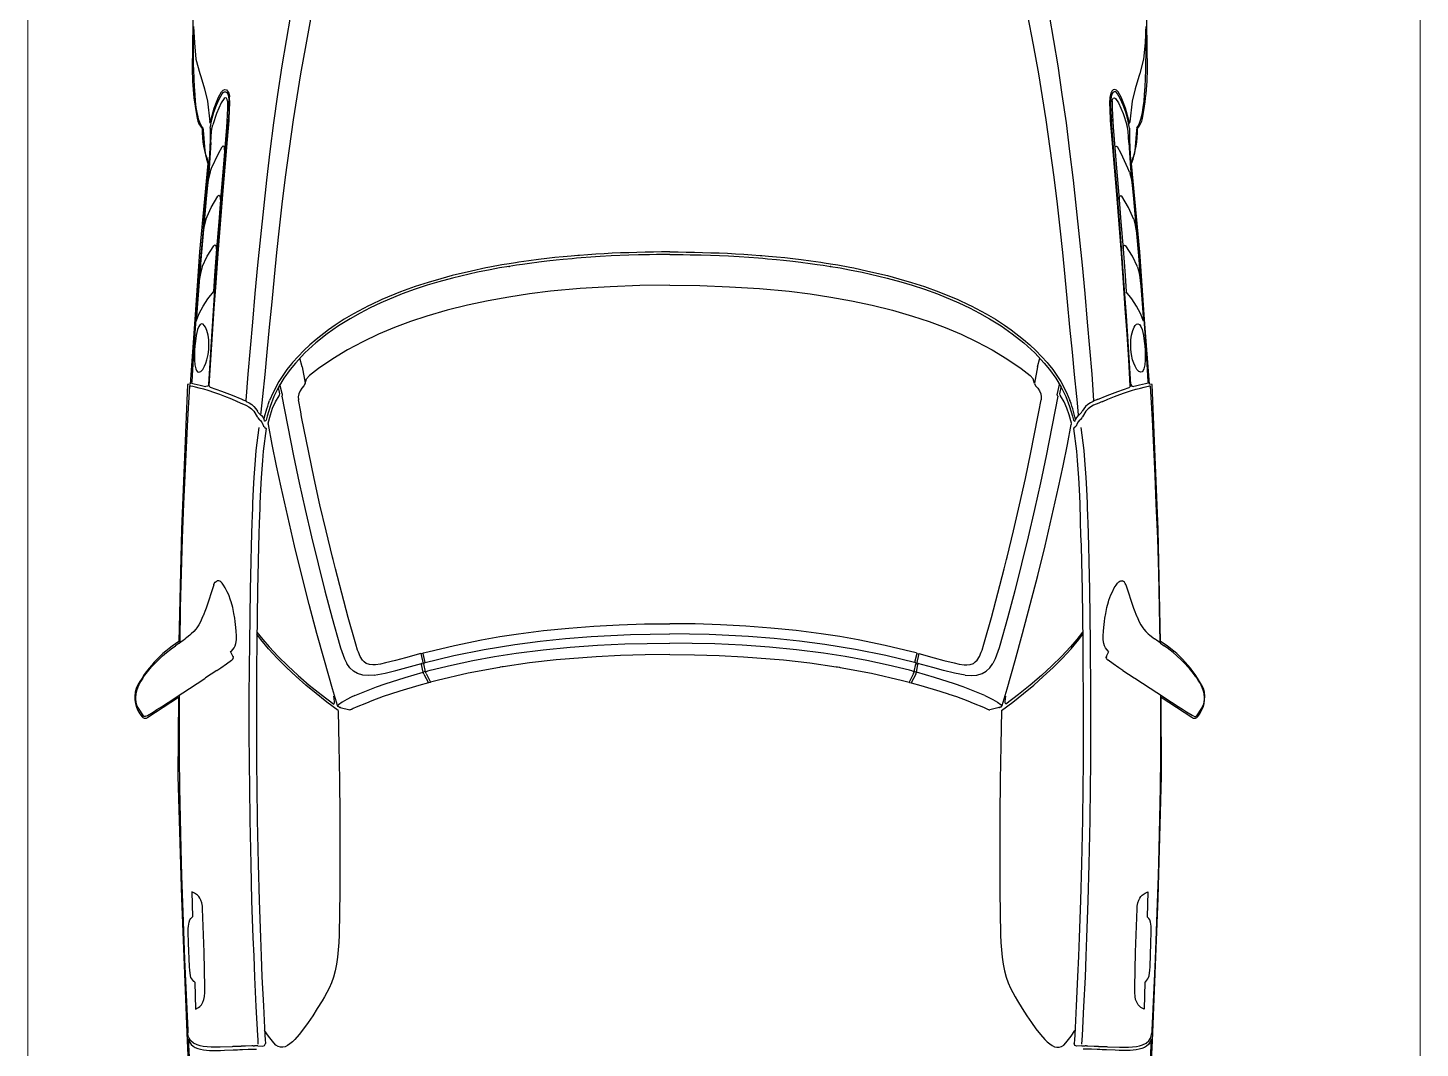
# Model space of a CAD drawing. Header units: inches. Extents: x 13 to 261, y -112 to -47.
# Drawn here: x 30.951 to 33.351, y -69.569 to -67.811 of the extents above; entities that cross this region are included whole.
import ezdxf

# ---------------------------------------------------------------- set-up
doc = ezdxf.new("R2010")
doc.units = ezdxf.units.IN
doc.header["$MEASUREMENT"] = 0
doc.layers.add('CAJONES', color=3, linetype='Continuous', lineweight=20)
doc.layers.add('CONTORNO', color=7, linetype='Continuous')

msp = doc.modelspace()

# ---------------------------------------------------------------- linework, layer by layer
for p, q in [((31.2471, -67.8899), (31.2489, -67.8953)), ((32.8675, -67.8899), (32.8657, -67.8953)), ((31.2981, -67.9283), (31.2985, -67.9303)), ((32.8165, -67.9283), (32.8161, -67.9303)), ((31.2525, -67.9837), (31.2529, -67.9877)), ((32.8621, -67.9837), (32.8617, -67.9877)), ((31.4237, -68.3953), (31.4197, -68.3803)), ((31.4237, -68.3953), (31.4287, -68.4233)), ((32.6909, -68.3953), (32.6859, -68.4233)), ((32.6909, -68.3953), (32.6949, -68.3803)), ((31.3851, -68.4417), (31.3825, -68.4311)), ((31.3893, -68.4411), (31.3853, -68.4257)), ((31.4287, -68.4243), (31.4267, -68.4281)), ((32.6859, -68.4243), (32.6879, -68.4281)), ((32.7253, -68.4411), (32.7293, -68.4257)), ((32.7295, -68.4417), (32.7321, -68.4311)), ((31.3651, -68.4925), (31.3653, -68.4931)), ((31.3651, -68.4939), (31.3651, -68.4937)), ((32.7495, -68.4925), (32.7493, -68.4931)), ((32.7495, -68.4939), (32.7495, -68.4937)), ((31.2711, -68.7709), (31.2579, -68.8115)), ((32.8435, -68.7709), (32.8567, -68.8115)), ((31.2579, -68.8115), (31.2567, -68.8141)), ((32.8567, -68.8115), (32.8579, -68.8141)), ((31.4885, -68.8755), (31.4897, -68.8797)), ((31.4897, -68.8797), (31.4963, -68.8985)), ((32.6249, -68.8797), (32.6183, -68.8985)), ((32.6261, -68.8755), (32.6249, -68.8797)), ((31.4963, -68.8985), (31.4975, -68.9009)), ((31.4975, -68.9009), (31.5005, -68.9065)), ((31.6313, -68.8893), (31.6283, -68.8899)), ((31.6283, -68.8895), (31.6319, -68.9073)), ((31.6319, -68.8885), (31.6403, -68.8865)), ((32.4827, -68.8885), (32.4743, -68.8865)), ((32.4863, -68.8895), (32.4827, -68.9073)), ((32.4833, -68.8893), (32.4863, -68.8899)), ((32.6171, -68.9009), (32.6141, -68.9065)), ((32.6183, -68.8985), (32.6171, -68.9009)), ((31.2765, -68.9187), (31.2569, -68.9315)), ((31.6325, -68.9071), (31.6295, -68.9079)), ((31.6351, -68.9205), (31.6323, -68.9213)), ((31.6331, -68.9057), (31.6325, -68.9071)), ((31.6361, -68.9207), (31.6331, -68.9073)), ((31.6335, -68.9249), (31.6411, -68.9397)), ((31.6351, -68.9205), (31.6361, -68.9207)), ((31.6371, -68.9239), (31.6361, -68.9207)), ((31.6371, -68.9239), (31.6447, -68.9387)), ((32.4775, -68.9239), (32.4699, -68.9387)), ((32.4811, -68.9249), (32.4735, -68.9397)), ((32.4775, -68.9239), (32.4785, -68.9207)), ((32.4785, -68.9207), (32.4815, -68.9073)), ((32.4795, -68.9205), (32.4785, -68.9207)), ((32.4795, -68.9205), (32.4823, -68.9213)), ((32.4815, -68.9057), (32.4821, -68.9071)), ((32.4821, -68.9071), (32.4851, -68.9079)), ((32.8381, -68.9187), (32.8577, -68.9315)), ((31.5143, -68.9617), (31.5515, -68.9467)), ((31.6441, -68.9391), (31.6411, -68.9399)), ((31.6447, -68.9387), (31.6441, -68.9391)), ((31.6563, -68.9357), (31.6447, -68.9387)), ((32.4583, -68.9357), (32.4699, -68.9387)), ((32.4699, -68.9387), (32.4705, -68.9391)), ((32.4705, -68.9391), (32.4735, -68.9399)), ((32.6003, -68.9617), (32.5631, -68.9467)), ((31.4793, -68.9719), (31.4781, -68.9629)), ((31.4783, -68.9767), (31.4795, -68.9745)), ((31.4795, -68.9745), (31.4793, -68.9719)), ((32.6351, -68.9745), (32.6353, -68.9719)), ((32.6363, -68.9767), (32.6351, -68.9745)), ((32.6353, -68.9719), (32.6365, -68.9629)), ((31.1407, -68.9837), (31.1495, -68.9969)), ((31.4873, -68.9817), (31.4893, -68.9823)), ((31.4893, -68.9823), (31.5059, -68.9865)), ((32.6253, -68.9823), (32.6087, -68.9865)), ((32.6273, -68.9817), (32.6253, -68.9823)), ((32.9739, -68.9837), (32.9651, -68.9969)), ((31.2333, -69.2999), (31.2345, -69.3429)), ((32.8813, -69.2999), (32.8801, -69.3429)), ((31.2383, -69.4557), (31.2399, -69.5025)), ((32.8763, -69.4557), (32.8747, -69.5025)), ((31.3389, -69.5653), (31.3415, -69.5653)), ((32.7757, -69.5653), (32.7731, -69.5653))]:
    msp.add_line(p, q)
for points in [[(31.4035, -67.7897), (31.3957, -67.8331), (31.3887, -67.8767), (31.3813, -67.9259), (31.3743, -67.9751), (31.3681, -68.0245), (31.3621, -68.0739), (31.3567, -68.1227), (31.3515, -68.1715), (31.3467, -68.2205), (31.3421, -68.2693), (31.3377, -68.3183), (31.3337, -68.3633), (31.3301, -68.4083), (31.3267, -68.4533)], [(31.3557, -68.4467), (31.3595, -68.4085), (31.3631, -68.3703), (31.3675, -68.3269), (31.3717, -68.2837), (31.3759, -68.2403), (31.3801, -68.1985), (31.3845, -68.1567), (31.3893, -68.1149), (31.3949, -68.0685), (31.4015, -68.0191), (31.4087, -67.9699), (31.4147, -67.9303), (31.4213, -67.8907), (31.4303, -67.8403), (31.4399, -67.7901)], [(32.7589, -68.4467), (32.7551, -68.4085), (32.7515, -68.3703), (32.7471, -68.3269), (32.7429, -68.2837), (32.7387, -68.2403), (32.7345, -68.1985), (32.7301, -68.1567), (32.7253, -68.1149), (32.7197, -68.0685), (32.7131, -68.0191), (32.7059, -67.9699), (32.6999, -67.9303), (32.6933, -67.8907), (32.6843, -67.8403), (32.6747, -67.7901)], [(32.7111, -67.7897), (32.7189, -67.8331), (32.7259, -67.8767), (32.7333, -67.9259), (32.7403, -67.9751), (32.7465, -68.0245), (32.7525, -68.0739), (32.7579, -68.1227), (32.7631, -68.1715), (32.7679, -68.2205), (32.7725, -68.2693), (32.7769, -68.3183), (32.7809, -68.3633), (32.7845, -68.4083), (32.7879, -68.4533)], [(31.2525, -67.9837), (31.2505, -67.9815), (31.2483, -67.9773), (31.2451, -67.9687), (31.2441, -67.9647), (31.2425, -67.9573), (31.2411, -67.9483), (31.2399, -67.9379), (31.2389, -67.9261), (31.2379, -67.9129), (31.2373, -67.8993), (31.2373, -67.8975), (31.2369, -67.8855), (31.2365, -67.8729), (31.2363, -67.8559), (31.2363, -67.8525), (31.2363, -67.8333), (31.2365, -67.8135)], [(31.2365, -67.8091), (31.2377, -67.8373), (31.2405, -67.8655), (31.2471, -67.8899)], [(31.2365, -67.8203), (31.2365, -67.8189), (31.2365, -67.8183), (31.2365, -67.8193)], [(32.8621, -67.9837), (32.8641, -67.9815), (32.8663, -67.9773), (32.8695, -67.9687), (32.8705, -67.9647), (32.8721, -67.9573), (32.8735, -67.9483), (32.8747, -67.9379), (32.8757, -67.9261), (32.8767, -67.9129), (32.8773, -67.8993), (32.8773, -67.8975), (32.8777, -67.8855), (32.8781, -67.8729), (32.8783, -67.8559), (32.8783, -67.8525), (32.8783, -67.8333), (32.8781, -67.8135)], [(32.8781, -67.8091), (32.8769, -67.8373), (32.8741, -67.8655), (32.8675, -67.8899)], [(32.8781, -67.8203), (32.8781, -67.8189), (32.8781, -67.8183), (32.8781, -67.8193)], [(31.2489, -67.8953), (31.2551, -67.9163), (31.2603, -67.9379), (31.2645, -67.9735)], [(32.8657, -67.8953), (32.8595, -67.9163), (32.8543, -67.9379), (32.8501, -67.9735)], [(31.2651, -67.9747), (31.2683, -67.9621), (31.2719, -67.9497), (31.2757, -67.9391), (31.2793, -67.9307), (31.2845, -67.9215), (31.2873, -67.9185), (31.2905, -67.9175), (31.2929, -67.9183), (31.2951, -67.9205), (31.2969, -67.9239), (31.2981, -67.9283)], [(32.8495, -67.9747), (32.8463, -67.9621), (32.8427, -67.9497), (32.8389, -67.9391), (32.8353, -67.9307), (32.8301, -67.9215), (32.8273, -67.9185), (32.8241, -67.9175), (32.8217, -67.9183), (32.8195, -67.9205), (32.8177, -67.9239), (32.8165, -67.9283)], [(31.2634, -68.4281), (31.2663, -68.3833), (31.2691, -68.3391), (31.2721, -68.2951), (31.2751, -68.2509), (31.2789, -68.2001), (31.2827, -68.1493), (31.2867, -68.0987), (31.2907, -68.0513), (31.2949, -68.0037), (31.2975, -67.9709), (31.2985, -67.9517), (31.2989, -67.9419), (31.2985, -67.9303)], [(31.2647, -67.9842), (31.2677, -67.9695), (31.2715, -67.9567), (31.2757, -67.9447), (31.2811, -67.9329), (31.2857, -67.9251), (31.2873, -67.9229), (31.2893, -67.9215), (31.2913, -67.9213), (31.2935, -67.9227), (31.2953, -67.9257), (31.2965, -67.9299), (31.2973, -67.9347), (31.2974, -67.9435)], [(31.2947, -67.9377), (31.2941, -67.9347), (31.2929, -67.9325), (31.2909, -67.9317), (31.2891, -67.9329), (31.2841, -67.9407), (31.2757, -67.9589), (31.2693, -67.9785)], [(31.2947, -67.9377), (31.2949, -67.9495), (31.2945, -67.9611), (31.2939, -67.9727), (31.2931, -67.9823), (31.2873, -68.0533), (31.2833, -68.0995), (31.2797, -68.1457), (31.2761, -68.1919), (31.2725, -68.2381), (31.2705, -68.2659)], [(31.2974, -67.9435), (31.2971, -67.9559), (31.2961, -67.9727)], [(32.8511, -68.4281), (32.8483, -68.3833), (32.8455, -68.3391), (32.8425, -68.2951), (32.8395, -68.2509), (32.8357, -68.2001), (32.8319, -68.1493), (32.8279, -68.0987), (32.8239, -68.0513), (32.8197, -68.0037), (32.8171, -67.9709), (32.8161, -67.9517), (32.8157, -67.9419), (32.8161, -67.9303)], [(32.8499, -67.9842), (32.8469, -67.9695), (32.8431, -67.9567), (32.8389, -67.9447), (32.8335, -67.9329), (32.8289, -67.9251), (32.8273, -67.9229), (32.8253, -67.9215), (32.8233, -67.9213), (32.8211, -67.9227), (32.8193, -67.9257), (32.8181, -67.9299), (32.8173, -67.9347), (32.8171, -67.9435)], [(32.8171, -67.9435), (32.8175, -67.9559), (32.8185, -67.9727)], [(32.8199, -67.9377), (32.8197, -67.9495), (32.8201, -67.9611), (32.8207, -67.9727), (32.8215, -67.9823), (32.8273, -68.0533), (32.8313, -68.0995), (32.8349, -68.1457), (32.8385, -68.1919), (32.8421, -68.2381), (32.8441, -68.2659)], [(32.8199, -67.9377), (32.8205, -67.9347), (32.8217, -67.9325), (32.8237, -67.9317), (32.8255, -67.9329), (32.8305, -67.9407), (32.8389, -67.9589), (32.8453, -67.9785)], [(31.2529, -67.9877), (31.2559, -68.0231), (31.2571, -68.0293), (31.2591, -68.0355), (31.2621, -68.0445)], [(31.2647, -67.9842), (31.2649, -68.0045), (31.2637, -68.0295), (31.2621, -68.0545)], [(31.2625, -68.4259), (31.2673, -68.3517), (31.2701, -68.3073), (31.2733, -68.2629), (31.2773, -68.2067), (31.2815, -68.1507), (31.2863, -68.0915), (31.2913, -68.0323), (31.2961, -67.9727)], [(31.2645, -67.9735), (31.2649, -67.9749), (31.2651, -67.9747)], [(31.2659, -67.9763), (31.2653, -67.9759), (31.2647, -67.9751), (31.2645, -67.9735)], [(31.2659, -68.0087), (31.2665, -67.9991), (31.2673, -67.9901), (31.2683, -67.9823), (31.2693, -67.9785)], [(32.8521, -68.4259), (32.8473, -68.3517), (32.8445, -68.3073), (32.8413, -68.2629), (32.8373, -68.2067), (32.8331, -68.1507), (32.8283, -68.0915), (32.8233, -68.0323), (32.8185, -67.9727)], [(32.8487, -68.0087), (32.8481, -67.9991), (32.8473, -67.9901), (32.8463, -67.9823), (32.8453, -67.9785)], [(32.8487, -67.9763), (32.8493, -67.9759), (32.8499, -67.9751), (32.8501, -67.9735)], [(32.8501, -67.9735), (32.8497, -67.9749), (32.8495, -67.9747)], [(32.8499, -67.9842), (32.8497, -68.0045), (32.8509, -68.0295), (32.8525, -68.0545)], [(32.8617, -67.9877), (32.8587, -68.0231), (32.8575, -68.0293), (32.8555, -68.0355), (32.8525, -68.0445)], [(31.2659, -68.0087), (31.2631, -68.0533), (31.2579, -68.1059), (31.2533, -68.1585), (31.2489, -68.2113), (31.2447, -68.2639), (31.2409, -68.3167), (31.2461, -68.3037), (31.2527, -68.2907), (31.2609, -68.2781), (31.2705, -68.2659)], [(31.2899, -68.0217), (31.2897, -68.0183), (31.2889, -68.0159), (31.2873, -68.0149), (31.2855, -68.0163)], [(32.8247, -68.0217), (32.8249, -68.0183), (32.8257, -68.0159), (32.8273, -68.0149), (32.8291, -68.0163)], [(32.8487, -68.0087), (32.8515, -68.0533), (32.8567, -68.1059), (32.8613, -68.1585), (32.8657, -68.2113), (32.8699, -68.2639), (32.8737, -68.3167), (32.8685, -68.3037), (32.8619, -68.2907), (32.8537, -68.2781), (32.8441, -68.2659)], [(31.2651, -68.0597), (31.2675, -68.0533), (31.2791, -68.0279), (31.2855, -68.0163)], [(32.8495, -68.0597), (32.8471, -68.0533), (32.8355, -68.0279), (32.8291, -68.0163)], [(31.2621, -68.0545), (31.2605, -68.0707), (31.2559, -68.1207), (31.2515, -68.1707), (31.2473, -68.2207), (31.2433, -68.2707), (31.2397, -68.3207), (31.2363, -68.3707), (31.2331, -68.4207), (31.2329, -68.4235)], [(31.2651, -68.0597), (31.2633, -68.0661), (31.2617, -68.0737), (31.2603, -68.0823), (31.2593, -68.0913)], [(32.8495, -68.0597), (32.8513, -68.0661), (32.8529, -68.0737), (32.8543, -68.0823), (32.8553, -68.0913)], [(32.8525, -68.0545), (32.8541, -68.0707), (32.8587, -68.1207), (32.8631, -68.1707), (32.8673, -68.2207), (32.8713, -68.2707), (32.8749, -68.3207), (32.8783, -68.3707), (32.8815, -68.4207), (32.8817, -68.4235)], [(31.2577, -68.1413), (31.2665, -68.1211), (31.2783, -68.1013)], [(31.2827, -68.1071), (31.2827, -68.1035), (31.2817, -68.1011), (31.2801, -68.1001), (31.2783, -68.1013)], [(32.8319, -68.1071), (32.8319, -68.1035), (32.8329, -68.1011), (32.8345, -68.1001), (32.8363, -68.1013)], [(32.8569, -68.1413), (32.8481, -68.1211), (32.8363, -68.1013)], [(31.2577, -68.1413), (31.2557, -68.1477), (31.2543, -68.1555), (31.2529, -68.1643), (31.2521, -68.1737)], [(32.8569, -68.1413), (32.8589, -68.1477), (32.8603, -68.1555), (32.8617, -68.1643), (32.8625, -68.1737)], [(31.2513, -68.2231), (31.2599, -68.2047), (31.2715, -68.1867)], [(31.2761, -68.1925), (31.2759, -68.1891), (31.2749, -68.1867), (31.2733, -68.1855), (31.2715, -68.1867)], [(32.0573, -68.2019), (32.0341, -68.2021), (32.0223, -68.2023), (32.0033, -68.2027), (31.9869, -68.2031), (31.9563, -68.2043), (31.9375, -68.2053), (31.9209, -68.2065), (31.9043, -68.2077), (31.8967, -68.2083), (31.8887, -68.2091), (31.8733, -68.2105), (31.8615, -68.2117), (31.8451, -68.2133), (31.8315, -68.2151), (31.8279, -68.2155), (31.8193, -68.2167), (31.8035, -68.2189), (31.7929, -68.2203), (31.7803, -68.2223), (31.7639, -68.2251), (31.7477, -68.2281), (31.7259, -68.2325), (31.6827, -68.2427), (31.6591, -68.2489), (31.6393, -68.2549), (31.6183, -68.2617), (31.5957, -68.2699), (31.5589, -68.2851), (31.5409, -68.2937), (31.5233, -68.3029), (31.5061, -68.3125), (31.4861, -68.3249), (31.4669, -68.3385), (31.4471, -68.3543), (31.4283, -68.3715), (31.4119, -68.3891), (31.4027, -68.4003), (31.3921, -68.4149), (31.3827, -68.4305), (31.3749, -68.4467), (31.3683, -68.4635), (31.3631, -68.4805), (31.3613, -68.4875)], [(32.0573, -68.1975), (32.0431, -68.1975), (32.0289, -68.1977), (32.0149, -68.1979), (32.0007, -68.1983), (31.9865, -68.1987), (31.9723, -68.1991), (31.9581, -68.1997), (31.9439, -68.2005), (31.9297, -68.2013), (31.9157, -68.2023), (31.9015, -68.2035), (31.8985, -68.2037), (31.8873, -68.2047), (31.8733, -68.2059), (31.8591, -68.2073), (31.8451, -68.2089), (31.8309, -68.2105), (31.8145, -68.2127), (31.7971, -68.2153), (31.7913, -68.2161), (31.7803, -68.2179), (31.7677, -68.2199), (31.7471, -68.2237), (31.7399, -68.2251), (31.7157, -68.2303), (31.6823, -68.2381), (31.6625, -68.2435), (31.6407, -68.2499), (31.6259, -68.2545), (31.6181, -68.2571), (31.6181, -68.2571)], [(32.0573, -68.1975), (32.0715, -68.1975), (32.0857, -68.1977), (32.0997, -68.1979), (32.1139, -68.1983), (32.1281, -68.1987), (32.1423, -68.1991), (32.1565, -68.1997), (32.1707, -68.2005), (32.1849, -68.2013), (32.1989, -68.2023), (32.2131, -68.2035), (32.2161, -68.2037), (32.2273, -68.2047), (32.2413, -68.2059), (32.2555, -68.2073), (32.2695, -68.2089), (32.2837, -68.2105), (32.3001, -68.2127), (32.3175, -68.2153), (32.3233, -68.2161), (32.3343, -68.2179), (32.3469, -68.2199), (32.3675, -68.2237), (32.3747, -68.2251), (32.3989, -68.2303), (32.4323, -68.2381), (32.4521, -68.2435), (32.4739, -68.2499), (32.4887, -68.2545), (32.4965, -68.2571), (32.4965, -68.2571)], [(32.0573, -68.2019), (32.0805, -68.2021), (32.0923, -68.2023), (32.1113, -68.2027), (32.1277, -68.2031), (32.1583, -68.2043), (32.1771, -68.2053), (32.1937, -68.2065), (32.2103, -68.2077), (32.2179, -68.2083), (32.2259, -68.2091), (32.2413, -68.2105), (32.2531, -68.2117), (32.2695, -68.2133), (32.2831, -68.2151), (32.2867, -68.2155), (32.2953, -68.2167), (32.3111, -68.2189), (32.3217, -68.2203), (32.3343, -68.2223), (32.3507, -68.2251), (32.3669, -68.2281), (32.3887, -68.2325), (32.4319, -68.2427), (32.4555, -68.2489), (32.4753, -68.2549), (32.4963, -68.2617), (32.5189, -68.2699), (32.5557, -68.2851), (32.5737, -68.2937), (32.5913, -68.3029), (32.6085, -68.3125), (32.6285, -68.3249), (32.6477, -68.3385), (32.6675, -68.3543), (32.6863, -68.3715), (32.7027, -68.3891), (32.7119, -68.4003), (32.7225, -68.4149), (32.7319, -68.4305), (32.7397, -68.4467), (32.7463, -68.4635), (32.7515, -68.4805), (32.7533, -68.4875)], [(32.8385, -68.1925), (32.8387, -68.1891), (32.8397, -68.1867), (32.8413, -68.1855), (32.8431, -68.1867)], [(32.8633, -68.2231), (32.8547, -68.2047), (32.8431, -68.1867)], [(31.2513, -68.2231), (31.2493, -68.2293), (31.2477, -68.2375), (31.2463, -68.2467), (31.2453, -68.2565)], [(32.8633, -68.2231), (32.8653, -68.2293), (32.8669, -68.2375), (32.8683, -68.2467), (32.8693, -68.2565)], [(32.0573, -68.2547), (32.0057, -68.2553), (31.9543, -68.2573), (31.9027, -68.2605), (31.8515, -68.2653), (31.8155, -68.2697), (31.7797, -68.2751), (31.7439, -68.2815), (31.7085, -68.2891), (31.6735, -68.2979), (31.6387, -68.3079), (31.6103, -68.3173), (31.5825, -68.3277), (31.5551, -68.3393), (31.5283, -68.3521), (31.5019, -68.3661), (31.4765, -68.3815), (31.4519, -68.3983), (31.4363, -68.4101)], [(32.0573, -68.2547), (32.1089, -68.2553), (32.1603, -68.2573), (32.2119, -68.2605), (32.2631, -68.2653), (32.2991, -68.2697), (32.3349, -68.2751), (32.3707, -68.2815), (32.4061, -68.2891), (32.4411, -68.2979), (32.4759, -68.3079), (32.5043, -68.3173), (32.5321, -68.3277), (32.5595, -68.3393), (32.5863, -68.3521), (32.6127, -68.3661), (32.6381, -68.3815), (32.6627, -68.3983), (32.6783, -68.4101)], [(31.6181, -68.2571), (31.6181, -68.2571), (31.5933, -68.2661), (31.5607, -68.2795), (31.5419, -68.2883), (31.5379, -68.2903), (31.5121, -68.3039), (31.4959, -68.3135), (31.4803, -68.3235), (31.4745, -68.3277), (31.4689, -68.3315), (31.4475, -68.3483), (31.4367, -68.3577), (31.4263, -68.3675), (31.4071, -68.3879), (31.4053, -68.3901), (31.3973, -68.4001), (31.3835, -68.4205), (31.3735, -68.4397), (31.3675, -68.4537)], [(32.4965, -68.2571), (32.4965, -68.2571), (32.5213, -68.2661), (32.5539, -68.2795), (32.5727, -68.2883), (32.5767, -68.2903), (32.6025, -68.3039), (32.6187, -68.3135), (32.6343, -68.3235), (32.6401, -68.3277), (32.6457, -68.3315), (32.6671, -68.3483), (32.6779, -68.3577), (32.6883, -68.3675), (32.7075, -68.3879), (32.7093, -68.3901), (32.7173, -68.4001), (32.7311, -68.4205), (32.7411, -68.4397), (32.7471, -68.4537)], [(31.2505, -68.3215), (31.2477, -68.3227), (31.2453, -68.3261), (31.2433, -68.3313), (31.2419, -68.3361), (31.2409, -68.3417), (31.2395, -68.3511), (31.2387, -68.3591), (31.2381, -68.3675), (31.2379, -68.3759), (31.2379, -68.3839), (31.2387, -68.3921), (31.2401, -68.3987), (31.2415, -68.4019), (31.2433, -68.4041), (31.2455, -68.4047), (31.2489, -68.4033), (31.2521, -68.3999), (31.2553, -68.3943), (31.2575, -68.3891), (31.2595, -68.3833), (31.2615, -68.3739), (31.2625, -68.3657), (31.2629, -68.3575), (31.2625, -68.3487), (31.2613, -68.3407), (31.2593, -68.3331), (31.2569, -68.3271), (31.2549, -68.3241), (31.2527, -68.3221), (31.2505, -68.3215)], [(32.8641, -68.3215), (32.8669, -68.3227), (32.8693, -68.3261), (32.8713, -68.3313), (32.8727, -68.3361), (32.8737, -68.3417), (32.8751, -68.3511), (32.8759, -68.3591), (32.8765, -68.3675), (32.8767, -68.3759), (32.8767, -68.3839), (32.8759, -68.3921), (32.8745, -68.3987), (32.8731, -68.4019), (32.8713, -68.4041), (32.8691, -68.4047), (32.8657, -68.4033), (32.8625, -68.3999), (32.8593, -68.3943), (32.8571, -68.3891), (32.8551, -68.3833), (32.8531, -68.3739), (32.8521, -68.3657), (32.8517, -68.3575), (32.8521, -68.3487), (32.8533, -68.3407), (32.8553, -68.3331), (32.8577, -68.3271), (32.8597, -68.3241), (32.8619, -68.3221), (32.8641, -68.3215)], [(31.2329, -68.4235), (31.2373, -68.4245), (31.2477, -68.4269), (31.2547, -68.4287), (31.2575, -68.4295)], [(31.4287, -68.4243), (31.4311, -68.4163), (31.4363, -68.4101)], [(32.6859, -68.4243), (32.6835, -68.4163), (32.6783, -68.4101)], [(32.8817, -68.4235), (32.8773, -68.4245), (32.8669, -68.4269), (32.8599, -68.4287), (32.8571, -68.4295)], [(31.2295, -68.4279), (31.2289, -68.4381), (31.2261, -68.4863), (31.2237, -68.5347), (31.2213, -68.5831), (31.2193, -68.6315), (31.2169, -68.6913), (31.2151, -68.7511), (31.2135, -68.8109), (31.2125, -68.8709)], [(31.3117, -68.4551), (31.3111, -68.4549), (31.3023, -68.4513), (31.2905, -68.4465), (31.2815, -68.4431), (31.2733, -68.4401), (31.2615, -68.4363), (31.2541, -68.4341), (31.2537, -68.4339), (31.2461, -68.4321), (31.2397, -68.4307), (31.2351, -68.4295), (31.2319, -68.4287), (31.2305, -68.4283), (31.2295, -68.4279)], [(31.2625, -68.4259), (31.2609, -68.4289), (31.2575, -68.4295)], [(31.2634, -68.4281), (31.2637, -68.4295), (31.2653, -68.4313)], [(31.3203, -68.4517), (31.3035, -68.4451), (31.2851, -68.4381), (31.2653, -68.4313)], [(31.3525, -68.4786), (31.3547, -68.4575), (31.3557, -68.4467)], [(31.3651, -68.4925), (31.3689, -68.4781), (31.3727, -68.4667), (31.3775, -68.4557), (31.3837, -68.4453), (31.3841, -68.4447), (31.3845, -68.4441), (31.3851, -68.4417)], [(31.3885, -68.4457), (31.3889, -68.4449), (31.3895, -68.4443)], [(31.3885, -68.4457), (31.4085, -68.5487), (31.4183, -68.5951), (31.4285, -68.6415), (31.4395, -68.6881), (31.4509, -68.7347), (31.4627, -68.7815), (31.4753, -68.8285), (31.4885, -68.8755)], [(31.3895, -68.4443), (31.3897, -68.4429), (31.3893, -68.4411)], [(31.4267, -68.4281), (31.4229, -68.4321), (31.4201, -68.4367), (31.4179, -68.4421), (31.4169, -68.4473), (31.4171, -68.4523)], [(32.7261, -68.4457), (32.7061, -68.5487), (32.6963, -68.5951), (32.6861, -68.6415), (32.6751, -68.6881), (32.6637, -68.7347), (32.6519, -68.7815), (32.6393, -68.8285), (32.6261, -68.8755)], [(32.6879, -68.4281), (32.6917, -68.4321), (32.6945, -68.4367), (32.6967, -68.4421), (32.6977, -68.4473), (32.6975, -68.4523)], [(32.7251, -68.4443), (32.7249, -68.4429), (32.7253, -68.4411)], [(32.7261, -68.4457), (32.7257, -68.4449), (32.7251, -68.4443)], [(32.7495, -68.4925), (32.7457, -68.4781), (32.7419, -68.4667), (32.7371, -68.4557), (32.7309, -68.4453), (32.7305, -68.4447), (32.7301, -68.4441), (32.7295, -68.4417)], [(32.762, -68.4786), (32.7599, -68.4575), (32.7589, -68.4467)], [(32.7943, -68.4517), (32.8111, -68.4451), (32.8295, -68.4381), (32.8493, -68.4313)], [(32.8029, -68.4551), (32.8035, -68.4549), (32.8123, -68.4513), (32.8241, -68.4465), (32.8331, -68.4431), (32.8413, -68.4401), (32.8531, -68.4363), (32.8605, -68.4341), (32.8609, -68.4339), (32.8685, -68.4321), (32.8749, -68.4307), (32.8795, -68.4295), (32.8827, -68.4287), (32.8841, -68.4283), (32.8851, -68.4279)], [(32.8511, -68.4281), (32.8509, -68.4295), (32.8493, -68.4313)], [(32.8521, -68.4259), (32.8537, -68.4289), (32.8571, -68.4295)], [(32.8851, -68.4279), (32.8857, -68.4381), (32.8885, -68.4863), (32.8909, -68.5347), (32.8933, -68.5831), (32.8953, -68.6315), (32.8977, -68.6913), (32.8995, -68.7511), (32.9011, -68.8109), (32.9021, -68.8709)], [(31.3117, -68.4551), (31.3207, -68.4589), (31.3223, -68.4595), (31.3267, -68.4617), (31.3317, -68.4645), (31.3363, -68.4679), (31.3401, -68.4719), (31.3461, -68.4813), (31.3463, -68.4819), (31.3467, -68.4823), (31.3471, -68.4831), (31.3493, -68.4859), (31.3505, -68.4871), (31.3509, -68.4873), (31.3535, -68.4903), (31.3539, -68.4907), (31.3559, -68.4947), (31.3563, -68.4957), (31.3571, -68.4975), (31.3587, -68.4987)], [(31.3203, -68.4517), (31.3209, -68.4519), (31.3269, -68.4547), (31.3273, -68.4549), (31.3321, -68.4573), (31.3367, -68.4605), (31.3405, -68.4639), (31.3435, -68.4679), (31.3463, -68.4721)], [(31.3269, -68.4547), (31.3269, -68.4547), (31.3267, -68.4533)], [(31.3579, -68.4855), (31.3589, -68.4813), (31.3627, -68.4679), (31.3641, -68.4631), (31.3657, -68.4587), (31.3675, -68.4537)], [(31.4227, -68.4813), (31.4211, -68.4731), (31.4171, -68.4523)], [(32.6919, -68.4813), (32.6935, -68.4731), (32.6975, -68.4523)], [(32.7567, -68.4855), (32.7557, -68.4813), (32.7519, -68.4679), (32.7505, -68.4631), (32.7489, -68.4587), (32.7471, -68.4537)], [(32.8029, -68.4551), (32.7939, -68.4589), (32.7923, -68.4595), (32.7879, -68.4617), (32.7829, -68.4645), (32.7783, -68.4679), (32.7745, -68.4719), (32.7685, -68.4813), (32.7683, -68.4819), (32.7679, -68.4823), (32.7675, -68.4831), (32.7653, -68.4859), (32.7641, -68.4871), (32.7637, -68.4873), (32.7611, -68.4903), (32.7607, -68.4907), (32.7587, -68.4947), (32.7583, -68.4957), (32.7575, -68.4975), (32.7559, -68.4987)], [(32.7943, -68.4517), (32.7937, -68.4519), (32.7877, -68.4547), (32.7873, -68.4549), (32.7825, -68.4573), (32.7779, -68.4605), (32.7741, -68.4639), (32.7711, -68.4679), (32.7683, -68.4721)], [(32.7877, -68.4547), (32.7877, -68.4547), (32.7879, -68.4533)], [(31.3525, -68.4785), (31.3495, -68.4761), (31.3481, -68.4747), (31.3475, -68.4739), (31.3469, -68.4731), (31.3463, -68.4721)], [(31.3525, -68.4785), (31.3535, -68.4793), (31.3559, -68.4821), (31.3579, -68.4861)], [(31.3593, -68.4891), (31.3589, -68.4889), (31.3587, -68.4885), (31.3579, -68.4861)], [(31.3613, -68.4875), (31.3605, -68.4887), (31.3593, -68.4891)], [(31.3651, -68.4939), (31.3653, -68.4933), (31.3653, -68.4931)], [(31.3653, -68.4947), (31.3651, -68.4943), (31.3651, -68.4939)], [(31.4619, -68.9015), (31.4491, -68.8551), (31.4359, -68.8049), (31.4231, -68.7551), (31.4105, -68.7041), (31.3987, -68.6533), (31.3873, -68.6029), (31.3795, -68.5659), (31.3719, -68.5291), (31.3653, -68.4947)], [(31.6283, -68.8895), (31.6019, -68.8967), (31.5847, -68.9015), (31.5673, -68.9057), (31.5585, -68.9075), (31.5499, -68.9087), (31.5451, -68.9091), (31.5395, -68.9085), (31.5341, -68.9065), (31.5307, -68.9039), (31.5277, -68.9007), (31.5237, -68.8943), (31.5205, -68.8873), (31.5191, -68.8837), (31.5159, -68.8735), (31.5147, -68.8695), (31.5029, -68.8275), (31.4917, -68.7855), (31.4809, -68.7435), (31.4785, -68.7341), (31.4769, -68.7277), (31.4769, -68.7277), (31.4759, -68.7235), (31.4649, -68.6783), (31.4543, -68.6331), (31.4443, -68.5879), (31.4349, -68.5431), (31.4227, -68.4813)], [(32.4863, -68.8895), (32.5127, -68.8967), (32.5299, -68.9015), (32.5473, -68.9057), (32.5561, -68.9075), (32.5647, -68.9087), (32.5695, -68.9091), (32.5751, -68.9085), (32.5805, -68.9065), (32.5839, -68.9039), (32.5869, -68.9007), (32.5909, -68.8943), (32.5941, -68.8873), (32.5955, -68.8837), (32.5987, -68.8735), (32.5999, -68.8695), (32.6117, -68.8275), (32.6229, -68.7855), (32.6337, -68.7435), (32.6361, -68.7341), (32.6377, -68.7277), (32.6377, -68.7277), (32.6387, -68.7235), (32.6497, -68.6783), (32.6603, -68.6331), (32.6703, -68.5879), (32.6797, -68.5431), (32.6919, -68.4813)], [(32.6527, -68.9015), (32.6655, -68.8551), (32.6787, -68.8049), (32.6915, -68.7551), (32.7041, -68.7041), (32.7159, -68.6533), (32.7273, -68.6029), (32.7351, -68.5659), (32.7427, -68.5291), (32.7493, -68.4947)], [(32.7495, -68.4939), (32.7493, -68.4933), (32.7493, -68.4931)], [(32.7493, -68.4947), (32.7495, -68.4943), (32.7495, -68.4939)], [(32.7533, -68.4875), (32.7541, -68.4887), (32.7553, -68.4891)], [(32.7553, -68.4891), (32.7557, -68.4889), (32.7559, -68.4885), (32.7567, -68.4861)], [(32.7621, -68.4785), (32.7611, -68.4793), (32.7587, -68.4821), (32.7567, -68.4861)], [(32.7621, -68.4785), (32.7651, -68.4761), (32.7665, -68.4747), (32.7671, -68.4739), (32.7677, -68.4731), (32.7683, -68.4721)], [(31.3486, -68.5), (31.3438, -68.5394), (31.3423, -68.5561), (31.3403, -68.5861), (31.3391, -68.6062), (31.3379, -68.6306), (31.3379, -68.6356), (31.3371, -68.6547), (31.3369, -68.6624), (31.3363, -68.6849), (31.3357, -68.7029), (31.3349, -68.7314), (31.3339, -68.7791), (31.3331, -68.8267), (31.3327, -68.8698), (31.3319, -68.9619), (31.3319, -68.9831), (31.3319, -69.0271), (31.3321, -69.0754), (31.3327, -69.1237), (31.3333, -69.172), (31.3333, -69.1763), (31.3349, -69.2522), (31.3365, -69.3155), (31.3387, -69.379), (31.3401, -69.4112), (31.3415, -69.4471), (31.3439, -69.4974), (31.3465, -69.5476), (31.3469, -69.555), (31.3473, -69.5624)], [(31.3613, -68.5015), (31.3565, -68.5407), (31.3551, -68.5571), (31.3531, -68.5869), (31.3519, -68.6069), (31.3507, -68.6309), (31.3507, -68.6359), (31.3499, -68.6551), (31.3497, -68.6627), (31.3491, -68.6853), (31.3485, -68.7033), (31.3477, -68.7317), (31.3467, -68.7793), (31.3459, -68.8269), (31.3455, -68.8699), (31.3451, -68.9159), (31.3447, -68.9619), (31.3447, -68.9831), (31.3447, -69.0271), (31.3449, -69.0753), (31.3455, -69.1235), (31.3461, -69.1719), (31.3461, -69.1761), (31.3477, -69.2519), (31.3493, -69.3151), (31.3515, -69.3785), (31.3529, -69.4107), (31.3543, -69.4465), (31.3567, -69.4967), (31.3593, -69.5469), (31.3597, -69.5543), (31.3601, -69.5617)], [(31.3613, -68.5015), (31.3565, -68.5407), (31.3551, -68.5571), (31.3531, -68.5869), (31.3519, -68.6069), (31.3507, -68.6309), (31.3507, -68.6359), (31.3499, -68.6551), (31.3497, -68.6627), (31.3491, -68.6853), (31.3485, -68.7033), (31.3477, -68.7317), (31.3467, -68.7793), (31.3459, -68.8269), (31.3455, -68.8699), (31.3451, -68.9159), (31.3447, -68.9619), (31.3447, -68.9831), (31.3447, -69.0271), (31.3449, -69.0685)], [(31.3587, -68.4987), (31.3587, -68.4987), (31.3591, -68.4997), (31.3591, -68.4999), (31.3613, -68.5015)], [(32.7559, -68.4987), (32.7559, -68.4987), (32.7555, -68.4997), (32.7555, -68.4999), (32.7533, -68.5015)], [(32.7533, -68.5015), (32.7581, -68.5407), (32.7595, -68.5571), (32.7615, -68.5869), (32.7627, -68.6069), (32.7639, -68.6309), (32.7639, -68.6359), (32.7647, -68.6551), (32.7649, -68.6627), (32.7655, -68.6853), (32.7661, -68.7033), (32.7669, -68.7317), (32.7679, -68.7793), (32.7687, -68.8269), (32.7691, -68.8699), (32.7695, -68.9159), (32.7699, -68.9619), (32.7699, -68.9831), (32.7699, -69.0271), (32.7697, -69.0753), (32.7691, -69.1235), (32.7685, -69.1719), (32.7685, -69.1761), (32.7669, -69.2519), (32.7653, -69.3151), (32.7631, -69.3785), (32.7617, -69.4107), (32.7603, -69.4465), (32.7579, -69.4967), (32.7553, -69.5469), (32.7549, -69.5543), (32.7545, -69.5617)], [(32.7533, -68.5015), (32.7581, -68.5407), (32.7595, -68.5571), (32.7615, -68.5869), (32.7627, -68.6069), (32.7639, -68.6309), (32.7639, -68.6359), (32.7647, -68.6551), (32.7649, -68.6627), (32.7655, -68.6853), (32.7661, -68.7033), (32.7669, -68.7317), (32.7679, -68.7793), (32.7687, -68.8269), (32.7691, -68.8699), (32.7695, -68.9159), (32.7699, -68.9619), (32.7699, -68.9831), (32.7699, -69.0271), (32.7697, -69.0685)], [(32.766, -68.5), (32.7708, -68.5394), (32.7722, -68.5561), (32.7742, -68.5861), (32.7754, -68.6062), (32.7767, -68.6306), (32.7767, -68.6356), (32.7774, -68.6547), (32.7777, -68.6624), (32.7782, -68.6849), (32.7788, -68.7029), (32.7797, -68.7314), (32.7807, -68.7791), (32.7815, -68.8267), (32.7819, -68.8698), (32.7827, -68.9619), (32.7827, -68.9831), (32.7827, -69.0271), (32.7825, -69.0754), (32.7819, -69.1237), (32.7813, -69.172), (32.7813, -69.1763), (32.7797, -69.2522), (32.778, -69.3155), (32.7758, -69.379), (32.7744, -69.4112), (32.773, -69.4471), (32.7706, -69.4974), (32.768, -69.5476), (32.7676, -69.555), (32.7672, -69.5624)], [(31.2711, -68.7709), (31.2711, -68.7707), (31.2721, -68.7685), (31.2735, -68.7665), (31.2753, -68.7651), (31.2763, -68.7645), (31.2773, -68.7643)], [(31.3002, -68.8861), (31.3015, -68.8853), (31.3041, -68.8825), (31.3061, -68.8795), (31.3079, -68.8759), (31.3093, -68.8719), (31.3097, -68.8695), (31.3103, -68.8655), (31.3103, -68.8597), (31.3099, -68.8505), (31.3087, -68.8393), (31.3081, -68.8343), (31.3073, -68.8287), (31.3059, -68.8205), (31.3039, -68.8103), (31.3013, -68.8005), (31.3003, -68.7977), (31.2969, -68.7881), (31.2945, -68.7829), (31.2911, -68.7765), (31.2881, -68.7719), (31.2857, -68.7683), (31.2835, -68.7661), (31.2817, -68.7649), (31.2799, -68.7643), (31.2793, -68.7643), (31.2773, -68.7643)], [(32.8143, -68.8861), (32.8131, -68.8853), (32.8105, -68.8825), (32.8085, -68.8795), (32.8067, -68.8759), (32.8053, -68.8719), (32.8049, -68.8695), (32.8043, -68.8655), (32.8043, -68.8597), (32.8047, -68.8505), (32.8059, -68.8393), (32.8065, -68.8343), (32.8073, -68.8287), (32.8087, -68.8205), (32.8107, -68.8103), (32.8133, -68.8005), (32.8143, -68.7977), (32.8177, -68.7881), (32.8201, -68.7829), (32.8235, -68.7765), (32.8265, -68.7719), (32.8289, -68.7683), (32.8311, -68.7661), (32.8329, -68.7649), (32.8347, -68.7643), (32.8353, -68.7643), (32.8373, -68.7643)], [(32.8435, -68.7709), (32.8435, -68.7707), (32.8425, -68.7685), (32.8411, -68.7665), (32.8393, -68.7651), (32.8383, -68.7645), (32.8373, -68.7643)], [(31.2567, -68.8141), (31.2527, -68.8243), (31.2523, -68.8253), (31.2477, -68.8357)], [(32.8579, -68.8141), (32.8619, -68.8243), (32.8623, -68.8253), (32.8669, -68.8357)], [(31.2367, -68.8515), (31.2325, -68.8553), (31.2297, -68.8577), (31.2249, -68.8617), (31.2219, -68.8639), (31.2219, -68.8639)], [(31.2477, -68.8357), (31.2453, -68.8401), (31.2419, -68.8451), (31.2403, -68.8473), (31.2367, -68.8515)], [(31.3457, -68.8527), (31.3457, -68.8529), (31.3559, -68.8655), (31.3667, -68.8779), (31.3821, -68.8945), (31.3987, -68.9109), (31.4167, -68.9273), (31.4359, -68.9437), (31.4565, -68.9601), (31.4783, -68.9767)], [(31.6331, -68.9057), (31.6849, -68.8931), (31.7373, -68.8825), (31.7901, -68.8737), (31.8339, -68.8679), (31.8777, -68.8633), (31.9217, -68.8599), (31.9895, -68.8565), (32.0573, -68.8555)], [(31.6403, -68.8865), (31.6863, -68.8755), (31.7327, -68.8659), (31.7645, -68.8603), (31.7965, -68.8555), (31.8397, -68.8499), (31.8831, -68.8455), (31.9265, -68.8421), (31.9701, -68.8399), (32.0137, -68.8385), (32.0573, -68.8381)], [(32.4743, -68.8865), (32.4283, -68.8755), (32.3819, -68.8659), (32.3501, -68.8603), (32.3181, -68.8555), (32.2749, -68.8499), (32.2315, -68.8455), (32.1881, -68.8421), (32.1445, -68.8399), (32.1009, -68.8385), (32.0573, -68.8381)], [(32.4815, -68.9057), (32.4297, -68.8931), (32.3773, -68.8825), (32.3245, -68.8737), (32.2807, -68.8679), (32.2369, -68.8633), (32.1929, -68.8599), (32.1251, -68.8565), (32.0573, -68.8555)], [(32.7689, -68.8527), (32.7689, -68.8529), (32.7587, -68.8655), (32.7479, -68.8779), (32.7325, -68.8945), (32.7159, -68.9109), (32.6979, -68.9273), (32.6787, -68.9437), (32.6581, -68.9601), (32.6363, -68.9767)], [(32.8669, -68.8357), (32.8693, -68.8401), (32.8727, -68.8451), (32.8743, -68.8473), (32.8779, -68.8515)], [(32.8779, -68.8515), (32.8821, -68.8553), (32.8849, -68.8577), (32.8897, -68.8617), (32.8927, -68.8639), (32.8927, -68.8639)], [(31.1897, -68.8879), (31.1973, -68.8819), (31.1979, -68.8813), (31.2051, -68.8761)], [(31.2113, -68.8717), (31.2053, -68.8759), (31.2051, -68.8761)], [(31.2113, -68.8717), (31.2143, -68.8695), (31.2183, -68.8665), (31.2219, -68.8639)], [(31.4855, -68.9877), (31.4855, -68.9877), (31.4661, -68.9731), (31.4475, -68.9583), (31.4299, -68.9439), (31.4135, -68.9293), (31.3963, -68.9133), (31.3805, -68.8973), (31.3657, -68.8811), (31.3523, -68.8651), (31.3455, -68.8561)], [(31.6443, -68.9183), (31.6809, -68.9095), (31.7177, -68.9015), (31.7549, -68.8947), (31.7923, -68.8889), (31.8389, -68.8831), (31.8857, -68.8785), (31.9327, -68.8751), (31.9797, -68.8729), (32.0185, -68.8719), (32.0573, -68.8715)], [(32.4703, -68.9183), (32.4337, -68.9095), (32.3969, -68.9015), (32.3597, -68.8947), (32.3223, -68.8889), (32.2757, -68.8831), (32.2289, -68.8785), (32.1819, -68.8751), (32.1349, -68.8729), (32.0961, -68.8719), (32.0573, -68.8715)], [(32.6291, -68.9877), (32.6291, -68.9877), (32.6485, -68.9731), (32.6671, -68.9583), (32.6847, -68.9439), (32.7011, -68.9293), (32.7183, -68.9133), (32.7341, -68.8973), (32.7489, -68.8811), (32.7623, -68.8651), (32.7691, -68.8561)], [(32.9033, -68.8717), (32.9003, -68.8695), (32.8963, -68.8665), (32.8927, -68.8639)], [(32.9033, -68.8717), (32.9093, -68.8759), (32.9095, -68.8761)], [(32.9249, -68.8879), (32.9173, -68.8819), (32.9167, -68.8813), (32.9095, -68.8761)], [(31.1689, -68.9071), (31.1751, -68.9011), (31.1831, -68.8935), (31.1897, -68.8879)], [(31.2765, -68.9187), (31.2831, -68.9143), (31.2933, -68.9073), (31.3015, -68.9011), (31.3021, -68.9007), (31.3039, -68.8991)], [(31.3047, -68.8949), (31.3037, -68.8927), (31.3002, -68.8861)], [(31.3039, -68.8991), (31.3041, -68.8987), (31.3047, -68.8979), (31.3051, -68.8963), (31.3049, -68.8955), (31.3049, -68.8951)], [(31.4845, -68.9789), (31.4759, -68.9501), (31.4619, -68.9015)], [(31.6319, -68.8885), (31.6313, -68.8893), (31.6353, -68.9051)], [(32.0573, -68.8913), (32.0149, -68.8917), (31.9725, -68.8929), (31.9303, -68.8951), (31.9071, -68.8967), (31.8615, -68.9005), (31.8157, -68.9057), (31.7703, -68.9121), (31.7697, -68.9123), (31.7683, -68.9125), (31.7655, -68.9129), (31.7651, -68.9129), (31.7649, -68.9131), (31.7635, -68.9133), (31.7095, -68.9233), (31.6563, -68.9357)], [(32.0573, -68.8913), (32.0997, -68.8917), (32.1421, -68.8929), (32.1843, -68.8951), (32.2075, -68.8967), (32.2531, -68.9005), (32.2989, -68.9057), (32.3443, -68.9121), (32.3449, -68.9123), (32.3463, -68.9125), (32.3491, -68.9129), (32.3495, -68.9129), (32.3497, -68.9131), (32.3511, -68.9133), (32.4051, -68.9233), (32.4583, -68.9357)], [(32.4827, -68.8885), (32.4833, -68.8893), (32.4793, -68.9051)], [(32.6301, -68.9789), (32.6387, -68.9501), (32.6527, -68.9015)], [(32.8107, -68.8991), (32.8105, -68.8987), (32.8099, -68.8979), (32.8095, -68.8963), (32.8097, -68.8955), (32.8097, -68.8951)], [(32.8099, -68.8949), (32.8109, -68.8927), (32.8143, -68.8861)], [(32.8381, -68.9187), (32.8315, -68.9143), (32.8213, -68.9073), (32.8131, -68.9011), (32.8125, -68.9007), (32.8107, -68.8991)], [(32.9457, -68.9071), (32.9395, -68.9011), (32.9315, -68.8935), (32.9249, -68.8879)], [(31.1503, -68.9297), (31.1545, -68.9239), (31.1615, -68.9151), (31.1641, -68.9123), (31.1689, -68.9071)], [(31.5121, -68.9201), (31.5057, -68.9139), (31.5005, -68.9065)], [(31.5479, -68.9267), (31.5377, -68.9273), (31.5279, -68.9267), (31.5189, -68.9241), (31.5121, -68.9201)], [(31.5479, -68.9267), (31.5667, -68.9233), (31.5853, -68.9185), (31.6041, -68.9133), (31.6295, -68.9065)], [(31.5515, -68.9467), (31.5667, -68.9415), (31.6013, -68.9305), (31.6323, -68.9215)], [(31.6335, -68.9249), (31.6323, -68.9215), (31.6295, -68.9083), (31.6293, -68.9067), (31.6297, -68.9067), (31.6293, -68.9069), (31.6305, -68.9077)], [(31.6331, -68.9057), (31.6331, -68.9057), (31.6331, -68.9057), (31.6331, -68.9073)], [(31.6361, -68.9207), (31.6401, -68.9195), (31.6443, -68.9183)], [(32.4785, -68.9207), (32.4745, -68.9195), (32.4703, -68.9183)], [(32.4811, -68.9249), (32.4823, -68.9215), (32.4851, -68.9083), (32.4853, -68.9067), (32.4849, -68.9067), (32.4853, -68.9069), (32.4841, -68.9077)], [(32.4815, -68.9057), (32.4815, -68.9057), (32.4815, -68.9057), (32.4815, -68.9073)], [(32.5631, -68.9467), (32.5479, -68.9415), (32.5133, -68.9305), (32.4823, -68.9215)], [(32.5667, -68.9267), (32.5479, -68.9233), (32.5293, -68.9185), (32.5105, -68.9133), (32.4851, -68.9065)], [(32.5667, -68.9267), (32.5769, -68.9273), (32.5867, -68.9267), (32.5957, -68.9241), (32.6025, -68.9201)], [(32.6025, -68.9201), (32.6089, -68.9139), (32.6141, -68.9065)], [(32.9643, -68.9297), (32.9601, -68.9239), (32.9531, -68.9151), (32.9505, -68.9123), (32.9457, -68.9071)], [(31.1503, -68.9297), (31.1489, -68.9317), (31.1457, -68.9371), (31.1433, -68.9413), (31.1421, -68.9435), (31.1403, -68.9475), (31.1381, -68.9539), (31.1369, -68.9587), (31.1367, -68.9603), (31.1361, -68.9645), (31.1361, -68.9679), (31.1367, -68.9731), (31.1379, -68.9779), (31.1397, -68.9819), (31.1407, -68.9837)], [(31.1813, -68.9811), (31.2041, -68.9663), (31.2063, -68.9647), (31.2291, -68.9499), (31.2555, -68.9325), (31.2569, -68.9315)], [(31.6411, -68.9397), (31.6247, -68.9443), (31.5917, -68.9543), (31.5903, -68.9547), (31.5777, -68.9587), (31.5761, -68.9593), (31.5633, -68.9637), (31.5437, -68.9709), (31.5345, -68.9747), (31.5167, -68.9821), (31.5165, -68.9821), (31.5117, -68.9843)], [(32.4735, -68.9397), (32.4899, -68.9443), (32.5229, -68.9543), (32.5243, -68.9547), (32.5369, -68.9587), (32.5385, -68.9593), (32.5513, -68.9637), (32.5709, -68.9709), (32.5801, -68.9747), (32.5979, -68.9821), (32.5981, -68.9821), (32.6029, -68.9843)], [(32.9333, -68.9811), (32.9105, -68.9663), (32.9083, -68.9647), (32.8855, -68.9499), (32.8591, -68.9325), (32.8577, -68.9315)], [(32.9643, -68.9297), (32.9657, -68.9317), (32.9689, -68.9371), (32.9713, -68.9413), (32.9725, -68.9435), (32.9743, -68.9475), (32.9765, -68.9539), (32.9777, -68.9587), (32.9779, -68.9603), (32.9785, -68.9645), (32.9785, -68.9679), (32.9779, -68.9731), (32.9767, -68.9779), (32.9749, -68.9819), (32.9739, -68.9837)], [(31.2115, -68.9613), (31.2115, -69.0143), (31.2117, -69.0673), (31.2123, -69.1203), (31.2133, -69.1733), (31.2145, -69.2261), (31.2157, -69.2727), (31.2173, -69.3193), (31.2189, -69.3681), (31.2209, -69.4169), (31.2229, -69.4657), (31.2263, -69.5385), (31.2265, -69.5433)], [(31.5143, -68.9617), (31.5083, -68.9647), (31.5003, -68.9689), (31.4927, -68.9733), (31.4863, -68.9781)], [(32.6003, -68.9617), (32.6063, -68.9647), (32.6143, -68.9689), (32.6219, -68.9733), (32.6283, -68.9781)], [(32.9031, -68.9613), (32.9031, -69.0143), (32.9029, -69.0673), (32.9023, -69.1203), (32.9013, -69.1733), (32.9001, -69.2261), (32.8989, -69.2727), (32.8973, -69.3193), (32.8957, -69.3681), (32.8937, -69.4169), (32.8917, -69.4657), (32.8883, -69.5385), (32.8881, -69.5433)], [(31.1539, -68.9975), (31.1525, -68.9979), (31.1511, -68.9979), (31.1507, -68.9977), (31.1495, -68.9969)], [(31.1539, -68.9975), (31.1569, -68.9961), (31.1669, -68.9903), (31.1733, -68.9861), (31.1813, -68.9811)], [(31.4855, -68.9877), (31.4867, -69.0477), (31.4877, -69.1077), (31.4883, -69.1679), (31.4885, -69.2281), (31.4885, -69.2881), (31.4879, -69.3483), (31.4875, -69.3613), (31.4871, -69.3741), (31.4867, -69.3871), (31.4857, -69.3999), (31.4845, -69.4125), (31.4827, -69.4247), (31.4805, -69.4363), (31.4775, -69.4473), (31.4741, -69.4571), (31.4703, -69.4659), (31.4663, -69.4737), (31.4621, -69.4811), (31.4579, -69.4881), (31.4497, -69.5011), (31.4417, -69.5135), (31.4339, -69.5251), (31.4261, -69.5359), (31.4185, -69.5459), (31.4111, -69.5543), (31.4067, -69.5585), (31.4025, -69.5621), (31.3983, -69.5649), (31.3941, -69.5669), (31.3901, -69.5679), (31.3861, -69.5679), (31.3821, -69.5667), (31.3783, -69.5643), (31.3747, -69.5605), (31.3701, -69.5547), (31.3657, -69.5487), (31.3589, -69.5391)], [(31.4845, -68.9789), (31.4849, -68.9777), (31.4855, -68.9783), (31.4863, -68.9781)], [(31.4873, -68.9817), (31.4855, -68.9807), (31.4845, -68.9789)], [(31.5085, -68.9859), (31.5081, -68.9859), (31.5071, -68.9863), (31.5061, -68.9865), (31.5059, -68.9865)], [(31.5117, -68.9843), (31.5095, -68.9853), (31.5085, -68.9859)], [(32.6029, -68.9843), (32.6051, -68.9853), (32.6061, -68.9859)], [(32.6061, -68.9859), (32.6065, -68.9859), (32.6075, -68.9863), (32.6085, -68.9865), (32.6087, -68.9865)], [(32.6291, -68.9877), (32.6279, -69.0477), (32.6269, -69.1077), (32.6263, -69.1679), (32.6261, -69.2281), (32.6261, -69.2881), (32.6267, -69.3483), (32.6271, -69.3613), (32.6275, -69.3741), (32.6279, -69.3871), (32.6289, -69.3999), (32.6301, -69.4125), (32.6319, -69.4247), (32.6341, -69.4363), (32.6371, -69.4473), (32.6405, -69.4571), (32.6443, -69.4659), (32.6483, -69.4737), (32.6525, -69.4811), (32.6567, -69.4881), (32.6649, -69.5011), (32.6729, -69.5135), (32.6807, -69.5251), (32.6885, -69.5359), (32.6961, -69.5459), (32.7035, -69.5543), (32.7079, -69.5585), (32.7121, -69.5621), (32.7163, -69.5649), (32.7205, -69.5669), (32.7245, -69.5679), (32.7285, -69.5679), (32.7325, -69.5667), (32.7363, -69.5643), (32.7399, -69.5605), (32.7445, -69.5547), (32.7489, -69.5487), (32.7557, -69.5391)], [(32.6273, -68.9817), (32.6291, -68.9807), (32.6301, -68.9789)], [(32.6301, -68.9789), (32.6297, -68.9777), (32.6291, -68.9783), (32.6283, -68.9781)], [(32.9607, -68.9975), (32.9577, -68.9961), (32.9477, -68.9903), (32.9413, -68.9861), (32.9333, -68.9811)], [(32.9607, -68.9975), (32.9621, -68.9979), (32.9635, -68.9979), (32.9639, -68.9977), (32.9651, -68.9969)], [(31.2399, -69.5025), (31.2451, -69.4993), (31.2471, -69.4975), (31.2499, -69.4945), (31.2525, -69.4903), (31.2543, -69.4857), (31.2553, -69.4803), (31.2559, -69.4735), (31.2557, -69.4649), (31.2545, -69.4043), (31.2519, -69.3291), (31.2515, -69.3247), (31.2507, -69.3193), (31.2491, -69.3145), (31.2473, -69.3107), (31.2455, -69.3083), (31.2429, -69.3057), (31.2381, -69.3021), (31.2333, -69.2999)], [(32.8747, -69.5025), (32.8695, -69.4993), (32.8675, -69.4975), (32.8647, -69.4945), (32.8621, -69.4903), (32.8603, -69.4857), (32.8593, -69.4803), (32.8587, -69.4735), (32.8589, -69.4649), (32.8601, -69.4043), (32.8627, -69.3291), (32.8631, -69.3247), (32.8639, -69.3193), (32.8655, -69.3145), (32.8673, -69.3107), (32.8691, -69.3083), (32.8717, -69.3057), (32.8765, -69.3021), (32.8813, -69.2999)], [(31.2383, -69.4557), (31.2367, -69.4543), (31.2349, -69.4525), (31.2331, -69.4501), (31.2319, -69.4475), (31.2311, -69.4447), (31.2303, -69.4397), (31.2299, -69.4355), (31.2295, -69.4287), (31.2279, -69.3887), (31.2273, -69.3689), (31.2273, -69.3635), (31.2275, -69.3591), (31.2285, -69.3521), (31.2299, -69.3483), (31.2315, -69.3463), (31.2327, -69.3447), (31.2345, -69.3429)], [(32.8763, -69.4557), (32.8779, -69.4543), (32.8797, -69.4525), (32.8815, -69.4501), (32.8827, -69.4475), (32.8835, -69.4447), (32.8843, -69.4397), (32.8847, -69.4355), (32.8851, -69.4287), (32.8867, -69.3887), (32.8873, -69.3689), (32.8873, -69.3635), (32.8871, -69.3591), (32.8861, -69.3521), (32.8847, -69.3483), (32.8831, -69.3463), (32.8819, -69.3447), (32.8801, -69.3429)], [(31.3043, -69.5667), (31.3031, -69.5669), (31.2823, -69.5677), (31.2821, -69.5677), (31.2665, -69.5679), (31.2527, -69.5667), (31.2479, -69.5657), (31.2423, -69.5639), (31.2363, -69.5609), (31.2317, -69.5571), (31.2287, -69.5525), (31.2273, -69.5487), (31.2265, -69.5433)], [(32.8103, -69.5667), (32.8115, -69.5669), (32.8323, -69.5677), (32.8325, -69.5677), (32.8481, -69.5679), (32.8619, -69.5667), (32.8667, -69.5657), (32.8723, -69.5639), (32.8783, -69.5609), (32.8829, -69.5571), (32.8859, -69.5525), (32.8873, -69.5487), (32.8881, -69.5433)], [(31.2273, -69.5533), (31.2311, -69.6259), (31.2319, -69.6445)], [(31.2273, -69.5533), (31.2275, -69.5545), (31.2279, -69.5557), (31.2297, -69.5595), (31.2321, -69.5629), (31.2355, -69.5659), (31.2393, -69.5681), (31.2439, -69.5701), (31.2481, -69.5713), (31.2537, -69.5725), (31.2639, -69.5733), (31.2761, -69.5735), (31.2827, -69.5733), (31.2897, -69.5731), (31.3047, -69.5725), (31.3123, -69.5721), (31.3161, -69.5719), (31.3205, -69.5717), (31.3305, -69.5713), (31.3349, -69.5711), (31.3423, -69.5709), (31.3449, -69.5711)], [(31.3389, -69.5653), (31.3367, -69.5655), (31.3261, -69.5659), (31.3183, -69.5661), (31.3181, -69.5663), (31.3145, -69.5663), (31.3047, -69.5667), (31.3043, -69.5667)], [(31.3469, -69.5655), (31.3435, -69.5653), (31.3415, -69.5653)], [(31.3469, -69.5655), (31.3559, -69.5659), (31.3589, -69.5649), (31.3601, -69.5617)], [(32.7677, -69.5655), (32.7587, -69.5659), (32.7557, -69.5649), (32.7545, -69.5617)], [(32.7677, -69.5655), (32.7711, -69.5653), (32.7731, -69.5653)], [(32.8873, -69.5533), (32.8871, -69.5545), (32.8867, -69.5557), (32.8849, -69.5595), (32.8825, -69.5629), (32.8791, -69.5659), (32.8753, -69.5681), (32.8707, -69.5701), (32.8665, -69.5713), (32.8609, -69.5725), (32.8507, -69.5733), (32.8385, -69.5735), (32.8319, -69.5733), (32.8249, -69.5731), (32.8099, -69.5725), (32.8023, -69.5721), (32.7985, -69.5719), (32.7941, -69.5717), (32.7841, -69.5713), (32.7797, -69.5711), (32.7723, -69.5709), (32.7697, -69.5711)], [(32.7757, -69.5653), (32.7779, -69.5655), (32.7885, -69.5659), (32.7963, -69.5661), (32.7965, -69.5663), (32.8001, -69.5663), (32.8099, -69.5667), (32.8103, -69.5667)], [(32.8873, -69.5533), (32.8835, -69.6259), (32.8827, -69.6445)]]:
    msp.add_lwpolyline(points)
for p in [(31.2645, -67.9735), (32.8501, -67.9735), (31.7803, -68.2223), (32.3343, -68.2223), (31.3047, -68.8949), (32.8099, -68.8949), (31.4893, -68.9823), (32.6253, -68.9823)]:
    msp.add_point(p)
at = {"layer": 'CAJONES'}
for p, q in [((30.9507, -66.4268), (30.9507, -71.4268)), ((33.3507, -66.4268), (33.3507, -71.4268))]:
    msp.add_line(p, q, dxfattribs=at)
at = {"layer": 'CONTORNO'}
for points in [[(31.2373, -67.5554), (31.2346, -67.853, 0.060864), (31.2426, -67.9677, 0.13703), (31.2511, -67.9847, 0.087681), (31.2612, -68.0448), (31.2468, -68.197), (31.2388, -68.3139), (31.2303, -68.4251), (31.2261, -68.4261), (31.2154, -68.6759), (31.2112, -68.8688, 0.135415), (31.1372, -68.9497, 0.256049), (31.1478, -68.9987, 0.422846), (31.1574, -68.9992), (31.2105, -68.9646), (31.2095, -69.101), (31.2153, -69.3109), (31.2255, -69.557), (31.2313, -69.6827)], [(32.8832, -69.6827), (32.8891, -69.557), (32.8992, -69.3109), (32.9051, -69.101), (32.904, -68.9646), (32.9571, -68.9992, 0.422846), (32.9667, -68.9987, 0.256049), (32.9773, -68.9497, 0.135415), (32.9034, -68.8688), (32.8991, -68.6759), (32.8885, -68.4261), (32.8842, -68.4251), (32.8757, -68.3139), (32.8677, -68.197), (32.8534, -68.0448, 0.087681), (32.8635, -67.9847, 0.13703), (32.872, -67.9677, 0.060864), (32.8799, -67.853), (32.8773, -67.5554)]]:
    msp.add_lwpolyline(points, format="xyb", dxfattribs=at)

doc.saveas('drawing.dxf')
